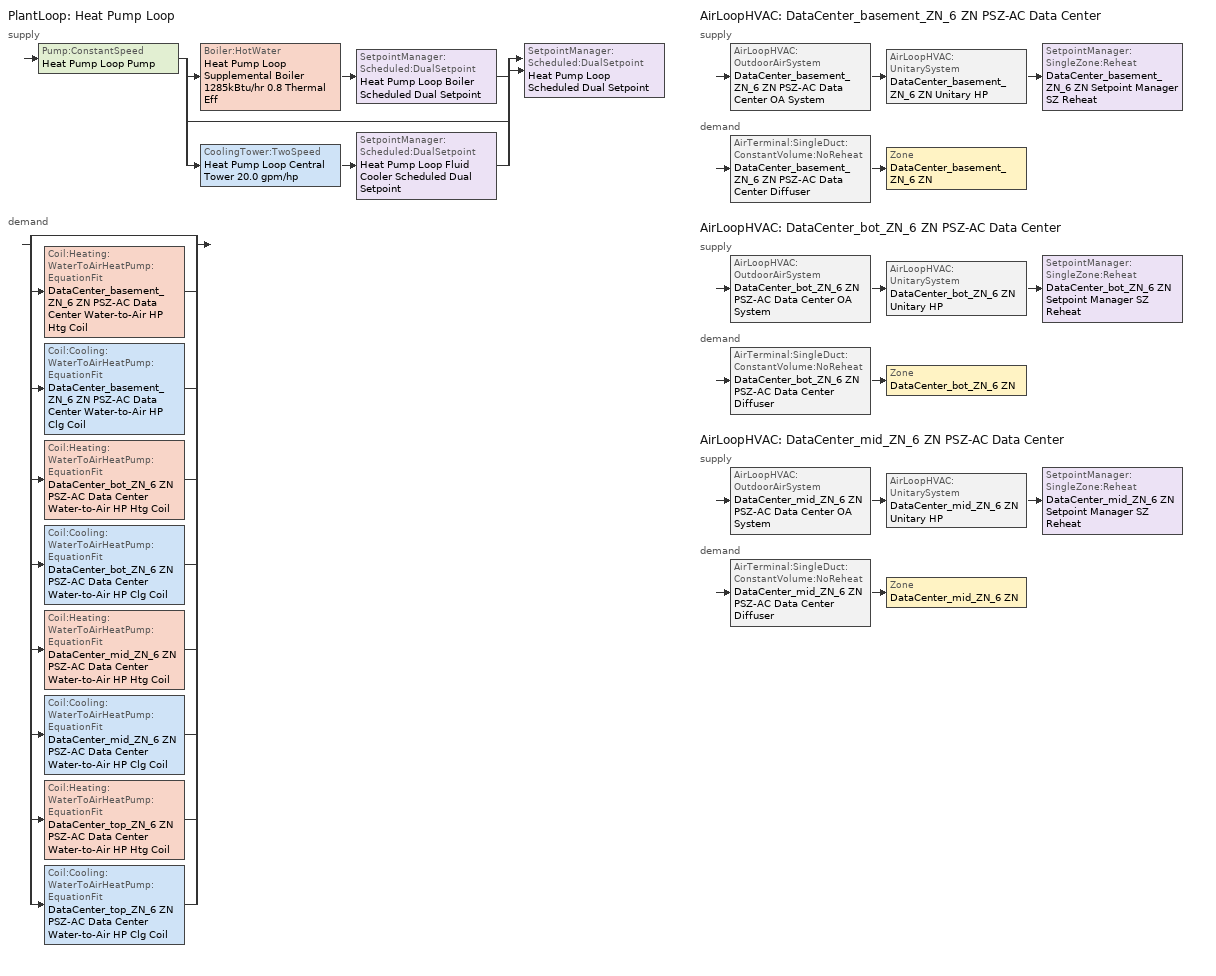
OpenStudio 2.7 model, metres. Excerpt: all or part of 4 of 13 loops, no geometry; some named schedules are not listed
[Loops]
PlantLoop 'Heat Pump Loop'
 supply: Pump:ConstantSpeed 'Heat Pump Loop Pump' > split
  | Boiler:HotWater 'Heat Pump Loop Supplemental Boiler 1285kBtu/hr 0.8 Thermal Eff' > SetpointManager:Scheduled:DualSetpoint 'Heat Pump Loop Boiler Scheduled Dual Setpoint'
  | bypass
  | CoolingTower:TwoSpeed 'Heat Pump Loop Central Tower 20.0 gpm/hp' > SetpointManager:Scheduled:DualSetpoint 'Heat Pump Loop Fluid Cooler Scheduled Dual Setpoint'
  join > SetpointManager:Scheduled:DualSetpoint 'Heat Pump Loop Scheduled Dual Setpoint'
 demand: split
  | bypass
  | Coil:Heating:WaterToAirHeatPump:EquationFit 'DataCenter_basement_ZN_6 ZN PSZ-AC Data Center Water-to-Air HP Htg Coil'
  | Coil:Cooling:WaterToAirHeatPump:EquationFit 'DataCenter_basement_ZN_6 ZN PSZ-AC Data Center Water-to-Air HP Clg Coil'
  | Coil:Heating:WaterToAirHeatPump:EquationFit 'DataCenter_bot_ZN_6 ZN PSZ-AC Data Center Water-to-Air HP Htg Coil'
  | Coil:Cooling:WaterToAirHeatPump:EquationFit 'DataCenter_bot_ZN_6 ZN PSZ-AC Data Center Water-to-Air HP Clg Coil'
  | Coil:Heating:WaterToAirHeatPump:EquationFit 'DataCenter_mid_ZN_6 ZN PSZ-AC Data Center Water-to-Air HP Htg Coil'
  | Coil:Cooling:WaterToAirHeatPump:EquationFit 'DataCenter_mid_ZN_6 ZN PSZ-AC Data Center Water-to-Air HP Clg Coil'
  | Coil:Heating:WaterToAirHeatPump:EquationFit 'DataCenter_top_ZN_6 ZN PSZ-AC Data Center Water-to-Air HP Htg Coil'
  | Coil:Cooling:WaterToAirHeatPump:EquationFit 'DataCenter_top_ZN_6 ZN PSZ-AC Data Center Water-to-Air HP Clg Coil'
AirLoopHVAC 'DataCenter_basement_ZN_6 ZN PSZ-AC Data Center'
 supply: AirLoopHVAC:OutdoorAirSystem 'DataCenter_basement_ZN_6 ZN PSZ-AC Data Center OA System' > AirLoopHVAC:UnitarySystem 'DataCenter_basement_ZN_6 ZN Unitary HP' > SetpointManager:SingleZone:Reheat 'DataCenter_basement_ZN_6 ZN Setpoint Manager SZ Reheat'
 demand: AirTerminal:SingleDuct:ConstantVolume:NoReheat 'DataCenter_basement_ZN_6 ZN PSZ-AC Data Center Diffuser' > Zone 'DataCenter_basement_ZN_6 ZN'
AirLoopHVAC 'DataCenter_bot_ZN_6 ZN PSZ-AC Data Center'
 supply: AirLoopHVAC:OutdoorAirSystem 'DataCenter_bot_ZN_6 ZN PSZ-AC Data Center OA System' > AirLoopHVAC:UnitarySystem 'DataCenter_bot_ZN_6 ZN Unitary HP' > SetpointManager:SingleZone:Reheat 'DataCenter_bot_ZN_6 ZN Setpoint Manager SZ Reheat'
 demand: AirTerminal:SingleDuct:ConstantVolume:NoReheat 'DataCenter_bot_ZN_6 ZN PSZ-AC Data Center Diffuser' > Zone 'DataCenter_bot_ZN_6 ZN'
AirLoopHVAC 'DataCenter_mid_ZN_6 ZN PSZ-AC Data Center'
 supply: AirLoopHVAC:OutdoorAirSystem 'DataCenter_mid_ZN_6 ZN PSZ-AC Data Center OA System' > AirLoopHVAC:UnitarySystem 'DataCenter_mid_ZN_6 ZN Unitary HP' > SetpointManager:SingleZone:Reheat 'DataCenter_mid_ZN_6 ZN Setpoint Manager SZ Reheat'
 demand: AirTerminal:SingleDuct:ConstantVolume:NoReheat 'DataCenter_mid_ZN_6 ZN PSZ-AC Data Center Diffuser' > Zone 'DataCenter_mid_ZN_6 ZN'
[Sizing:Zone] Zone Cooling Design Supply Air Temperature Input Method=SupplyAirTemperature; Zone Cooling Design Supply Air Temperature {C}=12.7778; Zone Cooling Design Supply Air Temperature Difference {deltaC}=11.11; Zone Heating Design Supply Air Temperature Input Method=SupplyAirTemperature; Zone Heating Design Supply Air Temperature {C}=40; Zone Heating Design Supply Air Temperature Difference {deltaC}=11.11; Zone Cooling Design Supply Air Humidity Ratio {kg-H2O/kg-air}=0.0085; Zone Heating Design Supply Air Humidity Ratio {kg-H2O/kg-air}=0.008; Cooling Design Air Flow Method=DesignDay; Heating Design Air Flow Method=DesignDay; Account for Dedicated Outdoor Air System=No; Dedicated Outdoor Air System Control Strategy=NeutralSupplyAir; Dedicated Outdoor Air Low Setpoint Temperature for Design {C}=autosize; Dedicated Outdoor Air High Setpoint Temperature for Design {C}=autosize
DataCenter_basement_ZN_6 ZN; DataCenter_bot_ZN_6 ZN; DataCenter_mid_ZN_6 ZN
[Zone equipment]
DataCenter_basement_ZN_6 ZN: DataCenter_basement_ZN_6 ZN PSZ-AC Data Center Diffuser
DataCenter_bot_ZN_6 ZN: DataCenter_bot_ZN_6 ZN PSZ-AC Data Center Diffuser
DataCenter_mid_ZN_6 ZN: DataCenter_mid_ZN_6 ZN PSZ-AC Data Center Diffuser
[PlantLoop]
Heat Pump Loop: Fluid Type=Water; Glycol Concentration=0; Maximum Loop Temperature {C}=80; Minimum Loop Temperature {C}=5; Plant Loop Volume {m3}=Autocalculate; Load Distribution Scheme=Optimal
[Sizing:Plant]
Heat Pump Loop: Loop Type=Heating; Design Loop Exit Temperature {C}=39; Loop Design Temperature Difference {deltaC}=11; Sizing Option=NonCoincident; Zone Timesteps in Averaging Window=1; Coincident Sizing Factor Mode=None
[Boiler:HotWater]
Heat Pump Loop Supplemental Boiler 1285kBtu/hr 0.8 Thermal Eff: Fuel Type=NaturalGas; Nominal Thermal Efficiency=0.8; Efficiency Curve Temperature Evaluation Variable=LeavingBoiler; Normalized Boiler Efficiency Curve=Boiler with No Minimum Turndown; Design Water Outlet Temperature {C}=30; Minimum Part Load Ratio=0; Maximum Part Load Ratio=1.2; Optimum Part Load Ratio=1; Water Outlet Upper Temperature Limit {C}=95; Boiler Flow Mode=ConstantFlow; Parasitic Electric Load {W}=0; Sizing Factor=1
[Pump:ConstantSpeed]
Heat Pump Loop Pump: Rated Flow Rate {m3/s}=autosize; Rated Pump Head {Pa}=179344; Rated Power Consumption {W}=autosize; Motor Efficiency=0.895; Fraction of Motor Inefficiencies to Fluid Stream=0; Pump Control Type=Intermittent; Design Power Sizing Method=PowerPerFlowPerPressure; Design Electric Power per Unit Flow Rate {W/(m3/s)}=348701.1; Design Shaft Power per Unit Flow Rate per Unit Head {W-s/m3-Pa}=1.28205
[AirLoopHVAC] Design Supply Air Flow Rate {m3/s}=AutoSize
Name | Availability Schedule
DataCenter_basement_ZN_6 ZN PSZ-AC Data Center | DataCenter_basement_ZN_6 ZN PSZ-AC Data Center Occ Sch
DataCenter_bot_ZN_6 ZN PSZ-AC Data Center; DataCenter_mid_ZN_6 ZN PSZ-AC Data Center | Always On Discrete
[Sizing:System] Type of Load to Size On=Sensible; Design Outdoor Air Flow Rate {m3/s}=Autosize; Central Heating Maximum System Air Flow Ratio=1; Preheat Design Temperature {C}=7.22222; Preheat Design Humidity Ratio {kg-H2O/kg-Air}=0.008; Precool Design Temperature {C}=12.7778; Precool Design Humidity Ratio {kg-H2O/kg-Air}=0.008; Central Cooling Design Supply Air Temperature {C}=12.7778; Central Heating Design Supply Air Temperature {C}=40; Sizing Option=Coincident; 100% Outdoor Air in Cooling=No; 100% Outdoor Air in Heating=No; Central Cooling Design Supply Air Humidity Ratio {kg-H2O/kg-Air}=0.0085; Central Heating Design Supply Air Humidity Ratio {kg-H2O/kg-Air}=0.008; Cooling Design Air Flow Method=DesignDay; Cooling Design Air Flow Rate {m3/s}=0; Heating Design Air Flow Method=DesignDay; Heating Design Air Flow Rate {m3/s}=0; System Outdoor Air Method=ZoneSum; Zone Maximum Outdoor Air Fraction=1; Cooling Supply Air Flow Rate Per Floor Area {m3/s-m2}=0.00996765; Cooling Fraction of Autosized Cooling Supply Air Flow Rate=1; Cooling Supply Air Flow Rate Per Unit Cooling Capacity {m3/s-W}=3.94755e-05; Heating Supply Air Flow Rate Per Floor Area {m3/s-m2}=0.00996765; Heating Fraction of Autosized Heating Supply Air Flow Rate=1; Heating Fraction of Autosized Cooling Supply Air Flow Rate=1; Heating Supply Air Flow Rate Per Unit Heating Capacity {m3/s-W}=3.15882e-05; Cooling Design Capacity Method=CoolingDesignCapacity; Cooling Design Capacity {W}=autosize; Cooling Design Capacity Per Floor Area {W/m2}=234.7; Fraction of Autosized Cooling Design Capacity=1; Heating Design Capacity Method=HeatingDesignCapacity; Heating Design Capacity {W}=autosize; Heating Design Capacity Per Floor Area {W/m2}=157; Fraction of Autosized Heating Design Capacity=1; Central Cooling Capacity Control Method=OnOff
DataCenter_basement_ZN_6 ZN PSZ-AC Data Center; DataCenter_bot_ZN_6 ZN PSZ-AC Data Center; DataCenter_mid_ZN_6 ZN PSZ-AC Data Center
[Controller:OutdoorAir] Minimum Outdoor Air Flow Rate {m3/s}=autosize; Maximum Outdoor Air Flow Rate {m3/s}=Autosize; Economizer Control Action Type=ModulateFlow; Lockout Type=NoLockout; Minimum Limit Type=FixedMinimum; High Humidity Control=No; Heat Recovery Bypass Control Type=BypassWhenWithinEconomizerLimits
Name | Economizer Control Type | Minimum Outdoor Air Schedule | Controller Mechanical Ventilation | Economizer Maximum Limit Dry-Bulb Temperature {C} | Economizer Maximum Limit Enthalpy {J/kg}
DataCenter_basement_ZN_6 ZN PSZ-AC Data Center OA System Controller | DifferentialDryBulb | DataCenter_basement_ZN_6 ZN PSZ-AC Data Center Occ Sch | Controller Mechanical Ventilation 1
DataCenter_bot_ZN_6 ZN PSZ-AC Data Center OA System Controller | NoEconomizer | DataCenter_bot_ZN_6 ZN PSZ-AC Data Center Occ Sch | Controller Mechanical Ventilation 2 | 28 | 64000
DataCenter_mid_ZN_6 ZN PSZ-AC Data Center OA System Controller | NoEconomizer | DataCenter_mid_ZN_6 ZN PSZ-AC Data Center Occ Sch | Controller Mechanical Ventilation 3 | 28 | 64000
[Controller:MechanicalVentilation] Availability Schedule=Always On Discrete; System Outdoor Air Method=ZoneSum
Controller Mechanical Ventilation 1; Controller Mechanical Ventilation 2; Controller Mechanical Ventilation 3
[AirLoopHVAC:OutdoorAirSystem]
Name | Controller
DataCenter_basement_ZN_6 ZN PSZ-AC Data Center OA System | DataCenter_basement_ZN_6 ZN PSZ-AC Data Center OA System Controller
DataCenter_bot_ZN_6 ZN PSZ-AC Data Center OA System | DataCenter_bot_ZN_6 ZN PSZ-AC Data Center OA System Controller
DataCenter_mid_ZN_6 ZN PSZ-AC Data Center OA System | DataCenter_mid_ZN_6 ZN PSZ-AC Data Center OA System Controller
[SetpointManager:Scheduled:DualSetpoint]
Name | High Setpoint Schedule | Low Setpoint Schedule | Setpoint Node or NodeList
Heat Pump Loop Scheduled Dual Setpoint | Heat Pump Loop High Temp - 65F | Heat Pump Loop Low Temp - 41F | Heat Pump Loop Supply Outlet Node
Heat Pump Loop Boiler Scheduled Dual Setpoint | Heat Pump Loop High Temp - 65F | Heat Pump Loop Low Temp - 41F | Heat Pump Loop Supplemental Boiler 1285kBtu/hr 0.8 Thermal Eff Outlet Water Node
Heat Pump Loop Fluid Cooler Scheduled Dual Setpoint | Heat Pump Loop High Temp - 65F 1 | Heat Pump Loop Low Temp - 41F 1 | Heat Pump Loop Central Tower 20.0 gpm/hp Outlet Water Node
[SetpointManager:SingleZone:Reheat] Minimum Supply Air Temperature {C}=12.7778; Maximum Supply Air Temperature {C}=40
Name | Control Zone | Setpoint Node or NodeList
DataCenter_basement_ZN_6 ZN Setpoint Manager SZ Reheat | DataCenter_basement_ZN_6 ZN | DataCenter_basement_ZN_6 ZN PSZ-AC Data Center Supply Outlet Node
DataCenter_bot_ZN_6 ZN Setpoint Manager SZ Reheat | DataCenter_bot_ZN_6 ZN | DataCenter_bot_ZN_6 ZN PSZ-AC Data Center Supply Outlet Node
DataCenter_mid_ZN_6 ZN Setpoint Manager SZ Reheat | DataCenter_mid_ZN_6 ZN | DataCenter_mid_ZN_6 ZN PSZ-AC Data Center Supply Outlet Node
[Fan:OnOff] Availability Schedule=Always On Discrete; Maximum Flow Rate {m3/s}=autosize; Motor In Airstream Fraction=1
Name | Fan Total Efficiency | Pressure Rise {Pa} | Motor Efficiency | Fan Power Ratio Function of Speed Ratio Curve | Fan Efficiency Ratio Function of Speed Ratio Curve
DataCenter_basement_ZN_6 ZN PSZ-AC Data Center Fan | 0.61425 | 1018.77 | 0.945 | Fan On Off Power Curve | Fan On Off Efficiency Curve
DataCenter_bot_ZN_6 ZN PSZ-AC Data Center Fan | 0.55575 | 622.722 | 0.855 | Fan On Off Power Curve 1 | Fan On Off Efficiency Curve 1
DataCenter_mid_ZN_6 ZN PSZ-AC Data Center Fan | 0.55575 | 622.722 | 0.855 | Fan On Off Power Curve 2 | Fan On Off Efficiency Curve 2
[Coil:Heating:WaterToAirHeatPump:EquationFit] Rated Heating Coefficient of Performance {W/W}=4.2; Heating Capacity Coefficient 1=0.237847; Heating Capacity Coefficient 2=-3.35824; Heating Capacity Coefficient 3=3.8064; Heating Capacity Coefficient 4=0.1792; Heating Capacity Coefficient 5=0.128607; Heating Power Consumption Coefficient 1=-3.79176; Heating Power Consumption Coefficient 2=3.38799; Heating Power Consumption Coefficient 3=1.50226; Heating Power Consumption Coefficient 4=-0.177654; Heating Power Consumption Coefficient 5=-0.10308
DataCenter_basement_ZN_6 ZN PSZ-AC Data Center Water-to-Air HP Htg Coil; DataCenter_bot_ZN_6 ZN PSZ-AC Data Center Water-to-Air HP Htg Coil; DataCenter_mid_ZN_6 ZN PSZ-AC Data Center Water-to-Air HP Htg Coil; DataCenter_top_ZN_6 ZN PSZ-AC Data Center Water-to-Air HP Htg Coil
[Coil:Cooling:WaterToAirHeatPump:EquationFit] Rated Cooling Coefficient of Performance {W/W}=3.4; Total Cooling Capacity Coefficient 1=-4.30267; Total Cooling Capacity Coefficient 2=7.18537; Total Cooling Capacity Coefficient 3=-2.23947; Total Cooling Capacity Coefficient 4=0.139996; Total Cooling Capacity Coefficient 5=0.10266; Sensible Cooling Capacity Coefficient 1=6.00194; Sensible Cooling Capacity Coefficient 2=22.6301; Sensible Cooling Capacity Coefficient 3=-26.7961; Sensible Cooling Capacity Coefficient 4=-1.72375; Sensible Cooling Capacity Coefficient 5=0.490645; Sensible Cooling Capacity Coefficient 6=0.0693119; Cooling Power Consumption Coefficient 1=-5.67776; Cooling Power Consumption Coefficient 2=0.438988; Cooling Power Consumption Coefficient 3=5.84528; Cooling Power Consumption Coefficient 4=0.141606; Cooling Power Consumption Coefficient 5=-0.168728
DataCenter_basement_ZN_6 ZN PSZ-AC Data Center Water-to-Air HP Clg Coil; DataCenter_bot_ZN_6 ZN PSZ-AC Data Center Water-to-Air HP Clg Coil; DataCenter_mid_ZN_6 ZN PSZ-AC Data Center Water-to-Air HP Clg Coil; DataCenter_top_ZN_6 ZN PSZ-AC Data Center Water-to-Air HP Clg Coil
[Coil:Heating:Electric] Availability Schedule=Always On Discrete; Efficiency=1
DataCenter_basement_ZN_6 ZN PSZ-AC Data Center Electric Backup Htg Coil; DataCenter_bot_ZN_6 ZN PSZ-AC Data Center Electric Backup Htg Coil; DataCenter_mid_ZN_6 ZN PSZ-AC Data Center Electric Backup Htg Coil
[AirLoopHVAC:UnitarySystem] Control Type=Load; Dehumidification Control Type=None; Fan Placement=BlowThrough; Supply Air Fan Operating Mode Schedule=Always On Discrete; DX Heating Coil Sizing Ratio=1; Use DOAS DX Cooling Coil=No; DOAS DX Cooling Coil Leaving Minimum Air Temperature {C}=2; Latent Load Control=SensibleOnlyLoadControl; Supply Air Flow Rate During Cooling Operation {m3/s}=autosize; Supply Air Flow Rate During Heating Operation {m3/s}=autosize; Supply Air Flow Rate When No Cooling or Heating is Required {m3/s}=autosize; Maximum Supply Air Temperature {C}=80; Maximum Outdoor Dry-Bulb Temperature for Supplemental Heater Operation {C}=4.44444; Maximum Cycling Rate {cycles/hr}=2.5; Heat Pump Time Constant {s}=60; Fraction of On-Cycle Power Use=0.01; Heat Pump Fan Delay Time {s}=60; Ancilliary On-Cycle Electric Power {W}=0; Ancilliary Off-Cycle Electric Power {W}=0
Name | Controlling Zone or Thermostat Location | Supply Fan | Heating Coil | Cooling Coil | Supplemental Heating Coil
DataCenter_basement_ZN_6 ZN Unitary HP | DataCenter_basement_ZN_6 ZN | DataCenter_basement_ZN_6 ZN PSZ-AC Data Center Fan | DataCenter_basement_ZN_6 ZN PSZ-AC Data Center Water-to-Air HP Htg Coil | DataCenter_basement_ZN_6 ZN PSZ-AC Data Center Water-to-Air HP Clg Coil | DataCenter_basement_ZN_6 ZN PSZ-AC Data Center Electric Backup Htg Coil
DataCenter_bot_ZN_6 ZN Unitary HP | DataCenter_bot_ZN_6 ZN | DataCenter_bot_ZN_6 ZN PSZ-AC Data Center Fan | DataCenter_bot_ZN_6 ZN PSZ-AC Data Center Water-to-Air HP Htg Coil | DataCenter_bot_ZN_6 ZN PSZ-AC Data Center Water-to-Air HP Clg Coil | DataCenter_bot_ZN_6 ZN PSZ-AC Data Center Electric Backup Htg Coil
DataCenter_mid_ZN_6 ZN Unitary HP | DataCenter_mid_ZN_6 ZN | DataCenter_mid_ZN_6 ZN PSZ-AC Data Center Fan | DataCenter_mid_ZN_6 ZN PSZ-AC Data Center Water-to-Air HP Htg Coil | DataCenter_mid_ZN_6 ZN PSZ-AC Data Center Water-to-Air HP Clg Coil | DataCenter_mid_ZN_6 ZN PSZ-AC Data Center Electric Backup Htg Coil
[AirTerminal:SingleDuct:ConstantVolume:NoReheat] Availability Schedule=Always On Discrete; Maximum Air Flow Rate {m3/s}=AutoSize
DataCenter_basement_ZN_6 ZN PSZ-AC Data Center Diffuser; DataCenter_bot_ZN_6 ZN PSZ-AC Data Center Diffuser; DataCenter_mid_ZN_6 ZN PSZ-AC Data Center Diffuser
[CoolingTower:TwoSpeed]
Heat Pump Loop Central Tower 20.0 gpm/hp: Design Water Flow Rate {m3/s}=autosize; High Fan Speed Air Flow Rate {m3/s}=autosize; High Fan Speed Fan Power {W}=4945.02; High Fan Speed U-Factor Times Area Value {W/K}=autosize; Low Fan Speed Air Flow Rate {m3/s}=AutoSize; Low Fan Speed Fan Power {W}=1483.51; Low Fan Speed U-Factor Times Area Value {W/K}=AutoSize; Sizing Factor=1; Design Inlet Air Dry-Bulb Temperature {C}=35; Design Inlet Air Wet-Bulb Temperature {C}=25.6; Design Approach Temperature {deltaC}=autosize; Design Range Temperature {deltaC}=autosize
[Schedule:Ruleset]
Name | Default Day Schedule | Summer Design Day Schedule | Winter Design Day Schedule
Heat Pump Loop High Temp - 65F | Heat Pump Loop High Temp - 65F Default
Heat Pump Loop Low Temp - 41F | Heat Pump Loop Low Temp - 41F Default
Heat Pump Loop High Temp - 65F 1 | Heat Pump Loop High Temp - 65F Default 1
Heat Pump Loop Low Temp - 41F 1 | Heat Pump Loop Low Temp - 41F Default 1
DataCenter_basement_ZN_6 ZN PSZ-AC Data Center Occ Sch | DataCenter_basement_ZN_6 ZN PSZ-AC Data Center Occ Sch Default | DataCenter_basement_ZN_6 ZN PSZ-AC Data Center Occ Sch Summer Design Day | DataCenter_basement_ZN_6 ZN PSZ-AC Data Center Occ Sch Winter Design Day
DataCenter_bot_ZN_6 ZN PSZ-AC Data Center Occ Sch | DataCenter_bot_ZN_6 ZN PSZ-AC Data Center Occ Sch Default | DataCenter_bot_ZN_6 ZN PSZ-AC Data Center Occ Sch Summer Design Day | DataCenter_bot_ZN_6 ZN PSZ-AC Data Center Occ Sch Winter Design Day
DataCenter_mid_ZN_6 ZN PSZ-AC Data Center Occ Sch | DataCenter_mid_ZN_6 ZN PSZ-AC Data Center Occ Sch Default | DataCenter_mid_ZN_6 ZN PSZ-AC Data Center Occ Sch Summer Design Day | DataCenter_mid_ZN_6 ZN PSZ-AC Data Center Occ Sch Winter Design Day
[Schedule:Day]
DataCenter_basement_ZN_6 ZN PSZ-AC Data Center Occ Sch Default; DataCenter_basement_ZN_6 ZN PSZ-AC Data Center Occ Sch Winter Design Day; DataCenter_basement_ZN_6 ZN PSZ-AC Data Center Occ Sch Summer Design Day; DataCenter_bot_ZN_6 ZN PSZ-AC Data Center Occ Sch Default; DataCenter_bot_ZN_6 ZN PSZ-AC Data Center Occ Sch Winter Design Day; DataCenter_bot_ZN_6 ZN PSZ-AC Data Center Occ Sch Summer Design Day; DataCenter_mid_ZN_6 ZN PSZ-AC Data Center Occ Sch Default; DataCenter_mid_ZN_6 ZN PSZ-AC Data Center Occ Sch Summer Design Day: 24, 0, 1
[Schedule:Rule] Date Specification Type=DateRange; Start Month=1; Start Day=1; End Month=12
Name | Schedule Ruleset | Rule Order | Day Schedule | Apply Monday | End Day | Apply Tuesday | Apply Wednesday | Apply Thursday | Apply Friday | Apply Saturday | Apply Sunday
DataCenter_basement_ZN_6 ZN PSZ-AC Data Center Occ Sch Monday Rule | DataCenter_basement_ZN_6 ZN PSZ-AC Data Center Occ Sch | 6 | DataCenter_basement_ZN_6 ZN PSZ-AC Data Center Occ Sch Monday | Yes | 25
DataCenter_basement_ZN_6 ZN PSZ-AC Data Center Occ Sch Tuesday Rule | DataCenter_basement_ZN_6 ZN PSZ-AC Data Center Occ Sch | 5 | DataCenter_basement_ZN_6 ZN PSZ-AC Data Center Occ Sch Tuesday |  | 26 | Yes
DataCenter_basement_ZN_6 ZN PSZ-AC Data Center Occ Sch Wednesday Rule | DataCenter_basement_ZN_6 ZN PSZ-AC Data Center Occ Sch | 4 | DataCenter_basement_ZN_6 ZN PSZ-AC Data Center Occ Sch Wednesday |  | 27 |  | Yes
DataCenter_basement_ZN_6 ZN PSZ-AC Data Center Occ Sch Thursday Rule | DataCenter_basement_ZN_6 ZN PSZ-AC Data Center Occ Sch | 3 | DataCenter_basement_ZN_6 ZN PSZ-AC Data Center Occ Sch Thursday |  | 28 |  |  | Yes
DataCenter_basement_ZN_6 ZN PSZ-AC Data Center Occ Sch Friday Rule | DataCenter_basement_ZN_6 ZN PSZ-AC Data Center Occ Sch | 2 | DataCenter_basement_ZN_6 ZN PSZ-AC Data Center Occ Sch Friday |  | 29 |  |  |  | Yes
DataCenter_basement_ZN_6 ZN PSZ-AC Data Center Occ Sch Saturday Rule | DataCenter_basement_ZN_6 ZN PSZ-AC Data Center Occ Sch | 1 | DataCenter_basement_ZN_6 ZN PSZ-AC Data Center Occ Sch Saturday |  | 30 |  |  |  |  | Yes
DataCenter_basement_ZN_6 ZN PSZ-AC Data Center Occ Sch Sunday Rule | DataCenter_basement_ZN_6 ZN PSZ-AC Data Center Occ Sch | 0 | DataCenter_basement_ZN_6 ZN PSZ-AC Data Center Occ Sch Sunday |  | 31 |  |  |  |  |  | Yes
DataCenter_bot_ZN_6 ZN PSZ-AC Data Center Occ Sch Monday Rule | DataCenter_bot_ZN_6 ZN PSZ-AC Data Center Occ Sch | 6 | DataCenter_bot_ZN_6 ZN PSZ-AC Data Center Occ Sch Monday | Yes | 25
DataCenter_bot_ZN_6 ZN PSZ-AC Data Center Occ Sch Tuesday Rule | DataCenter_bot_ZN_6 ZN PSZ-AC Data Center Occ Sch | 5 | DataCenter_bot_ZN_6 ZN PSZ-AC Data Center Occ Sch Tuesday |  | 26 | Yes
DataCenter_bot_ZN_6 ZN PSZ-AC Data Center Occ Sch Wednesday Rule | DataCenter_bot_ZN_6 ZN PSZ-AC Data Center Occ Sch | 4 | DataCenter_bot_ZN_6 ZN PSZ-AC Data Center Occ Sch Wednesday |  | 27 |  | Yes
DataCenter_bot_ZN_6 ZN PSZ-AC Data Center Occ Sch Thursday Rule | DataCenter_bot_ZN_6 ZN PSZ-AC Data Center Occ Sch | 3 | DataCenter_bot_ZN_6 ZN PSZ-AC Data Center Occ Sch Thursday |  | 28 |  |  | Yes
DataCenter_bot_ZN_6 ZN PSZ-AC Data Center Occ Sch Friday Rule | DataCenter_bot_ZN_6 ZN PSZ-AC Data Center Occ Sch | 2 | DataCenter_bot_ZN_6 ZN PSZ-AC Data Center Occ Sch Friday |  | 29 |  |  |  | Yes
DataCenter_bot_ZN_6 ZN PSZ-AC Data Center Occ Sch Saturday Rule | DataCenter_bot_ZN_6 ZN PSZ-AC Data Center Occ Sch | 1 | DataCenter_bot_ZN_6 ZN PSZ-AC Data Center Occ Sch Saturday |  | 30 |  |  |  |  | Yes
DataCenter_bot_ZN_6 ZN PSZ-AC Data Center Occ Sch Sunday Rule | DataCenter_bot_ZN_6 ZN PSZ-AC Data Center Occ Sch | 0 | DataCenter_bot_ZN_6 ZN PSZ-AC Data Center Occ Sch Sunday |  | 31 |  |  |  |  |  | Yes
[Schedule:Constant]
Always On Discrete: Value=1
[Curve:Exponent] Coefficient1 Constant=1; Coefficient2 Constant=0; Coefficient3 Constant=0; Minimum Value of x=0; Maximum Value of x=1
Fan On Off Power Curve; Fan On Off Power Curve 1; Fan On Off Power Curve 2
[Curve:Cubic] Minimum Value of x=0
Name | Coefficient1 Constant | Coefficient2 x | Coefficient3 x**2 | Coefficient4 x**3 | Maximum Value of x
Fan On Off Efficiency Curve; Fan On Off Efficiency Curve 1; Fan On Off Efficiency Curve 2 | 1 | 0 | 0 | 0 | 1
Boiler with No Minimum Turndown | 0.7463 | 1.3196 | -2.2154 | 1.1674 | 1.3
